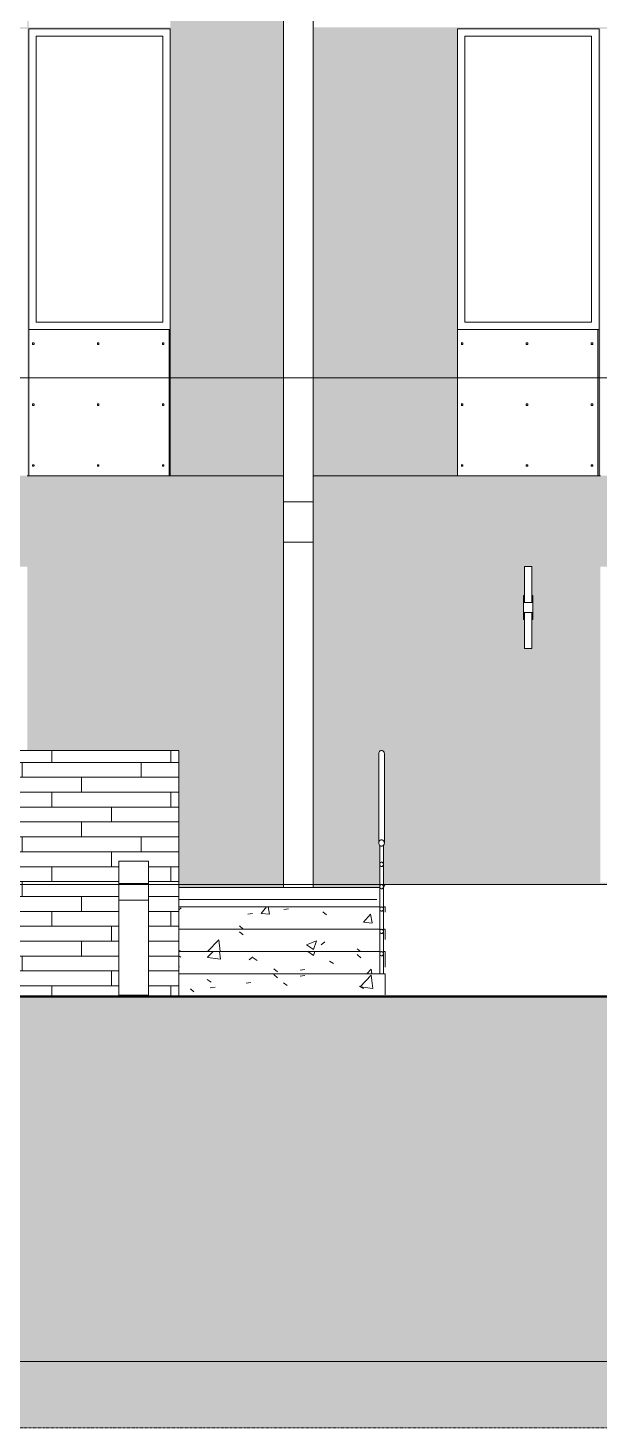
# Model space of a CAD drawing. Header units: inches. Extents: x 1747 to 7619, y -160 to 618.
# Drawn here: x 2868.3 to 3021.7, y -145.9 to 229.9 of the extents above; entities that cross this region are included whole.
import ezdxf

# ---------------------------------------------------------------- set-up
doc = ezdxf.new("R2010")
doc.units = ezdxf.units.IN
doc.header["$MEASUREMENT"] = 0
doc.linetypes.add('Aligning Line 1_8_', pattern=[0.25, 0.125, -0.125])
doc.linetypes.add('Grid Line 1_2_', pattern=[0.875, 0.5, -0.125, 0.125, -0.125])
for name, color, linetype, lineweight in [('0-1', 7, 'Continuous', 5), ('A-FLOR', 192, 'Continuous', 13), ('A-FLOR-HRAL', 11, 'Continuous', 9), ('A-FLOR-LEVL-1', 51, 'Grid Line 1_2_', 9), ('A-GENM', 5, 'Continuous', 9), ('A-GLAZ', 151, 'Continuous', 13), ('A-GLAZ-1', 151, 'Continuous', 9), ('A-WALL', 113, 'Continuous', 13), ('A-WALL-PATT-1', 111, 'Continuous', 9), ('C-TOPO', 7, 'Continuous', 9), ('C-TOPO-1', 250, 'Continuous', 50), ('E-LITE-EQPM', 33, 'Continuous', 9), ('G-ANNO-SYMB', 111, 'Aligning Line 1_8_', 9), ('G-ANNO-SYMB-2', 147, 'Aligning Line 1_8_', 9), ('S-STRS', 31, 'Continuous', 9)]:
    doc.layers.add(name, color=color, linetype=linetype, lineweight=lineweight)
pattern_1 = [(0, (2906.724, 0.8), (0, 4), []), (90, (2906.724, 0.8), (-8, 8), [4, -28]), (90, (2922.724, 4.8), (-8, 8), [4, -28])]

# ---------------------------------------------------------------- blocks, each defined once
blk = doc.blocks.new('CTR - 2nd Phase_rvt-1-BUILDING ELEVATION - EAST')
at = {"layer": 'A-FLOR-LEVL-1'}
for p, q in [((1814.21, 136), (4168.71, 136)), ((1814.21, 0), (4168.71, 0)), ((1814.21, -30), (4168.71, -30)), ((1814.21, -128), (4168.71, -128))]:
    blk.add_line(p, q, dxfattribs=at)
blk = doc.blocks.new('CTR  - Topography_rvt-1-BUILDING ELEVATION - EAST')
at = {"layer": 'C-TOPO'}
h = blk.add_hatch(dxfattribs=at)
h.set_pattern_fill('FP_15', color=256, style=0, pattern_type=2)
h.set_pattern_definition([(0, (2870.5, 0), (24, 24), [24, -24]), (0, (2870.5, 9), (24, 24), [24, -24]), (0, (2870.5, 18), (24, 24), [24, -24]), (90, (2873.5, 21), (-24, 24), [24, -24]), (90, (2882.5, 21), (-24, 24), [24, -24]), (90, (2891.5, 21), (-24, 24), [24, -24])])
h.paths.add_polyline_path([(3370.11, -145.87), (4004.23, -145.87), (4004.23, -30), (1910.93, -30), (1910.93, -145.87), (3365.32, -145.87)], flags=0)
at = {"layer": 'A-FLOR-LEVL-1'}
for p, q in [((1814.21, 0), (4168.71, 0)), ((1814.21, -128), (4168.71, -128))]:
    blk.add_line(p, q, dxfattribs=at)
at = {"layer": 'C-TOPO'}
for p, q in [((2963.82, -0.79), (2964.32, 0)), ((3055.58, 0), (2964.32, 0)), ((2935.26, -30), (2861.19, -30)), ((2957.6, -30), (2935.26, -30)), ((2957.6, -30), (3014.52, -30)), ((3014.52, -30), (3028.45, -30))]:
    blk.add_line(p, q, dxfattribs=at)
at = {"layer": 'C-TOPO-1'}
for p, q in [((2861.19, -30), (2935.26, -30)), ((2935.26, -30), (2957.6, -30)), ((2957.6, -30), (3014.52, -30)), ((3014.52, -30), (3028.45, -30))]:
    blk.add_line(p, q, dxfattribs=at)
at = {"layer": 'G-ANNO-SYMB-2'}
blk.add_line((1910.93, 0), (4072.04, 0), dxfattribs=at)
blk = doc.blocks.new('CTR - 1st Phase - Common Walls_rvt-1-BUILDING ELEVATION - EAST')
at = {"layer": 'A-FLOR-LEVL-1'}
for p, q in [((1814.21, 136), (4168.71, 136)), ((1814.21, 0), (4168.71, 0)), ((1814.21, -30), (4168.71, -30)), ((1814.21, -128), (4168.71, -128))]:
    blk.add_line(p, q, dxfattribs=at)
at = {"layer": 'G-ANNO-SYMB-2'}
blk.add_line((1910.93, 0), (4072.04, 0), dxfattribs=at)
blk = doc.blocks.new('_THE_ WINDOW _ DOOR - Window - 2nd Floor-2113388-BUILDING ELEVATION - EAST')
at = {"layer": 'A-GLAZ-1'}
h = blk.add_hatch(dxfattribs=at)
h.set_pattern_fill('FP_11', color=256, style=0, pattern_type=2)
h.set_pattern_definition([(0, (2447.1, 167.18), (-38.4, 120.38), [0.392, -38.007]), (0, (2447.1, 167.57), (-38.4, 120.38), [0.392, -38.007]), (0, (2447.1, 183.54), (-38.4, 120.38), [0.392, -38.007]), (0, (2447.1, 183.93), (-38.4, 120.38), [0.392, -38.007]), (0, (2447.1, 199.89), (-38.4, 120.38), [0.392, -38.007]), (0, (2447.1, 200.29), (-38.4, 120.38), [0.392, -38.007]), (0, (2447.1, 216.25), (-38.4, 120.38), [0.392, -38.007]), (0, (2447.1, 216.64), (-38.4, 120.38), [0.392, -38.007]), (0, (2447.1, 232.61), (-38.4, 120.38), [0.392, -38.007]), (0, (2447.1, 233), (-38.4, 120.38), [0.392, -38.007]), (0, (2447.1, 248.96), (-38.4, 120.38), [0.392, -38.007]), (0, (2447.1, 249.36), (-38.4, 120.375), [0.392, -38.007]), (0, (2447.1, 265.32), (-38.4, 120.375), [0.392, -38.007]), (0, (2447.1, 265.71), (-38.4, 120.375), [0.392, -38.007]), (0, (2447.1, 281.68), (-38.4, 120.375), [0.392, -38.007]), (0, (2447.1, 282.07), (-38.4, 120.375), [0.392, -38.007]), (0, (2464.55, 167.18), (-38.4, 120.38), [0.392, -38.007]), (0, (2464.55, 167.57), (-38.4, 120.38), [0.392, -38.007]), (0, (2464.55, 183.54), (-38.4, 120.38), [0.392, -38.007]), (0, (2464.55, 183.93), (-38.4, 120.38), [0.392, -38.007]), (0, (2464.55, 199.89), (-38.4, 120.38), [0.392, -38.007]), (0, (2464.55, 200.29), (-38.4, 120.38), [0.392, -38.007]), (0, (2464.55, 216.25), (-38.4, 120.38), [0.392, -38.007]), (0, (2464.55, 216.64), (-38.4, 120.38), [0.392, -38.007]), (0, (2464.55, 232.61), (-38.4, 120.38), [0.392, -38.007]), (0, (2464.55, 233), (-38.4, 120.38), [0.392, -38.007]), (0, (2464.55, 248.96), (-38.4, 120.375), [0.392, -38.007]), (0, (2464.55, 249.36), (-38.4, 120.375), [0.392, -38.007]), (0, (2464.55, 265.32), (-38.4, 120.375), [0.392, -38.007]), (0, (2464.55, 265.71), (-38.4, 120.375), [0.392, -38.007]), (0, (2464.55, 281.68), (-38.4, 120.375), [0.392, -38.007]), (0, (2464.55, 282.07), (-38.4, 120.375), [0.392, -38.007]), (0, (2482, 167.18), (-38.4, 120.38), [0.392, -38.007]), (0, (2482, 167.57), (-38.4, 120.38), [0.392, -38.007]), (0, (2482, 183.54), (-38.4, 120.38), [0.392, -38.007]), (0, (2482, 183.93), (-38.4, 120.38), [0.392, -38.007]), (0, (2482, 199.89), (-38.4, 120.38), [0.392, -38.007]), (0, (2482, 200.29), (-38.4, 120.38), [0.392, -38.007]), (0, (2482, 216.25), (-38.4, 120.38), [0.392, -38.007]), (0, (2482, 216.64), (-38.4, 120.38), [0.392, -38.007]), (0, (2482, 232.61), (-38.4, 120.38), [0.392, -38.007]), (0, (2482, 233), (-38.4, 120.38), [0.392, -38.007]), (0, (2482, 248.96), (-38.4, 120.375), [0.392, -38.007]), (0, (2482, 249.36), (-38.4, 120.375), [0.392, -38.007]), (0, (2482, 265.32), (-38.4, 120.375), [0.392, -38.007]), (0, (2482, 265.71), (-38.4, 120.375), [0.392, -38.007]), (0, (2482, 281.68), (-38.4, 120.375), [0.392, -38.007]), (0, (2482, 282.07), (-38.4, 120.375), [0.392, -38.007]), (90, (2445.36, 164.625), (-38.4, 2e-15), [120, -0.375]), (90, (2445.736, 164.625), (-38.4, 2e-15), [120, -0.375]), (90, (2447.102, 167.18), (-38.4, 2e-15), [0.392, -119.982]), (90, (2447.102, 183.536), (-38.4, 2e-15), [0.392, -119.982]), (90, (2447.102, 199.893), (-38.4, 2e-15), [0.392, -119.982]), (90, (2447.102, 216.25), (-38.4, 2e-15), [0.392, -119.982]), (90, (2447.102, 232.607), (-38.4, 2e-15), [0.392, -119.982]), (90, (2447.102, 248.964), (-38.4, 2e-15), [0.392, -119.982]), (90, (2447.102, 265.322), (-38.4, 2e-15), [0.392, -119.982]), (90, (2447.102, 281.68), (-38.4, 2e-15), [0.392, -119.982]), (90, (2447.495, 167.18), (-38.4, 2e-15), [0.392, -119.982]), (90, (2447.495, 183.536), (-38.4, 2e-15), [0.392, -119.982]), (90, (2447.495, 199.893), (-38.4, 2e-15), [0.392, -119.982]), (90, (2447.495, 216.25), (-38.4, 2e-15), [0.392, -119.982]), (90, (2447.495, 232.607), (-38.4, 2e-15), [0.392, -119.982]), (90, (2447.495, 248.964), (-38.4, 2e-15), [0.392, -119.982]), (90, (2447.495, 265.322), (-38.4, 2e-15), [0.392, -119.982]), (90, (2447.495, 281.68), (-38.4, 2e-15), [0.392, -119.982]), (90, (2464.552, 167.18), (-38.4, 2e-15), [0.392, -119.982]), (90, (2464.552, 183.536), (-38.4, 2e-15), [0.392, -119.982]), (90, (2464.552, 199.893), (-38.4, 2e-15), [0.392, -119.982]), (90, (2464.552, 216.25), (-38.4, 2e-15), [0.392, -119.982]), (90, (2464.552, 232.607), (-38.4, 2e-15), [0.392, -119.982]), (90, (2464.552, 248.964), (-38.4, 2e-15), [0.392, -119.982]), (90, (2464.552, 265.322), (-38.4, 2e-15), [0.392, -119.982]), (90, (2464.552, 281.68), (-38.4, 2e-15), [0.392, -119.982]), (90, (2464.945, 167.18), (-38.4, 2e-15), [0.392, -119.982]), (90, (2464.945, 183.536), (-38.4, 2e-15), [0.392, -119.982]), (90, (2464.945, 199.893), (-38.4, 2e-15), [0.392, -119.982]), (90, (2464.945, 216.25), (-38.4, 2e-15), [0.392, -119.982]), (90, (2464.945, 232.607), (-38.4, 2e-15), [0.392, -119.982]), (90, (2464.945, 248.964), (-38.4, 2e-15), [0.392, -119.982]), (90, (2464.945, 265.322), (-38.4, 2e-15), [0.392, -119.982]), (90, (2464.945, 281.68), (-38.4, 2e-15), [0.392, -119.982]), (90, (2482.002, 167.18), (-38.4, 2e-15), [0.392, -119.982]), (90, (2482.002, 183.536), (-38.4, 2e-15), [0.392, -119.982]), (90, (2482.002, 199.893), (-38.4, 2e-15), [0.392, -119.982]), (90, (2482.002, 216.25), (-38.4, 2e-15), [0.392, -119.982]), (90, (2482.002, 232.607), (-38.4, 2e-15), [0.392, -119.982]), (90, (2482.002, 248.964), (-38.4, 2e-15), [0.392, -119.982]), (90, (2482.002, 265.322), (-38.4, 2e-15), [0.392, -119.982]), (90, (2482.002, 281.68), (-38.4, 2e-15), [0.392, -119.982]), (90, (2482.395, 167.18), (-38.4, 2e-15), [0.392, -119.982]), (90, (2482.395, 183.536), (-38.4, 2e-15), [0.392, -119.982]), (90, (2482.395, 199.893), (-38.4, 2e-15), [0.392, -119.982]), (90, (2482.395, 216.25), (-38.4, 2e-15), [0.392, -119.982]), (90, (2482.395, 232.607), (-38.4, 2e-15), [0.392, -119.982]), (90, (2482.395, 248.964), (-38.4, 2e-15), [0.392, -119.982]), (90, (2482.395, 265.322), (-38.4, 2e-15), [0.392, -119.982]), (90, (2482.395, 281.68), (-38.4, 2e-15), [0.392, -119.982]), (180, (2483.76, 164.25), (-38.4, 120.38), [38.025, -0.375]), (180, (2483.76, 164.62), (-38.4, 120.38), [38.025, -0.375])])
h.paths.add_polyline_path([(2445.36, 109.75), (2445.36, 149), (2407.34, 149), (2407.34, 109.75), (2443.36, 109.75)], flags=0)
at = {"layer": 'A-GLAZ'}
for p, q in [((2445.36, 229.75), (2407.34, 229.75)), ((2407.34, 229.75), (2407.34, 149)), ((2445.36, 149), (2445.36, 229.75)), ((2409.34, 151), (2409.34, 227.75)), ((2409.34, 227.75), (2443.36, 227.75)), ((2443.36, 227.75), (2443.36, 151)), ((2443.36, 151), (2409.34, 151)), ((2407.34, 149), (2445.36, 149)), ((2407.34, 149), (2407.34, 109.75)), ((2445.36, 109.75), (2445.36, 149)), ((2407.34, 109.75), (2445.36, 109.75))]:
    blk.add_line(p, q, dxfattribs=at)
blk = doc.blocks.new('077123 - Manufactured Gutters and Downspouts - 077123 - Manufactured Gutters and Downspouts-1955134-BUILDING ELEVATION - EAST')
at = {"layer": 'A-GENM'}
for p, q in [((2936.94, 102.78), (2936.94, 353.15)), ((2944.94, 353.15), (2944.94, 102.78)), ((2936.94, 91.91), (2936.94, 102.78)), ((2944.94, 102.78), (2936.94, 102.78)), ((2944.94, 102.78), (2944.94, 91.91)), ((2936.94, -0.75), (2936.94, 91.91)), ((2944.94, 91.91), (2936.94, 91.91)), ((2944.94, 91.91), (2944.94, -0.75))]:
    blk.add_line(p, q, dxfattribs=at)
blk = doc.blocks.new('Railing - 1_-1411116-BUILDING ELEVATION - EAST')
at = {"layer": 'A-FLOR-HRAL'}
for p, q in [((3617.62, -24), (3617.62, 10.57)), ((3618.62, 10.57), (3618.62, -24))]:
    blk.add_line(p, q, dxfattribs=at)
at = {"layer": 'A-FLOR-HRAL', "flags": 128}
for points in [[(3617.63, 10.52), (3617.67, 10.46), (3617.81, 10.38), (3618.01, 10.33), (3618.08, 10.32)], [(3618.17, 10.32), (3618.23, 10.33), (3618.44, 10.38), (3618.57, 10.46), (3618.61, 10.52)]]:
    blk.add_lwpolyline(points, dxfattribs=at)
blk = doc.blocks.new('Railing - Railing-2007310-BUILDING ELEVATION - EAST')
at = {"layer": 'A-FLOR-HRAL'}
for p, q in [((2962.82, 6.47), (2962.82, 5.44)), ((2963.82, 5.44), (2963.82, 6.47)), ((2962.82, 0.47), (2962.82, -0.56)), ((2963.82, -0.56), (2963.82, 0.47)), ((2962.82, -5.53), (2962.82, -6.56)), ((2963.82, -6.56), (2963.82, -5.53)), ((2962.82, -11.52), (2962.82, -12.56)), ((2963.82, -12.56), (2963.82, -11.52)), ((2962.82, -17.52), (2962.82, -18.56)), ((2963.82, -18.56), (2963.82, -17.52))]:
    blk.add_line(p, q, dxfattribs=at)
at = {"layer": 'A-FLOR-HRAL', "flags": 128}
for points in [[(2963.82, 5.44), (2963.81, 5.59), (2963.76, 5.72), (2963.68, 5.84), (2963.57, 5.93), (2963.45, 5.98), (2963.32, 6), (2963.19, 5.98), (2963.07, 5.93), (2962.97, 5.84), (2962.89, 5.72), (2962.84, 5.59), (2962.82, 5.44)], [(2962.82, 5.44), (2962.84, 5.3), (2962.89, 5.16), (2962.97, 5.05), (2963.07, 4.96), (2963.19, 4.9), (2963.32, 4.88), (2963.45, 4.9), (2963.57, 4.96), (2963.68, 5.05), (2963.76, 5.16), (2963.81, 5.3), (2963.82, 5.44)], [(2963.82, -0.56), (2963.81, -0.41), (2963.76, -0.28), (2963.68, -0.16), (2963.57, -0.07), (2963.45, -0.02), (2963.32, 0), (2963.19, -0.02), (2963.07, -0.07), (2962.97, -0.16), (2962.89, -0.28), (2962.84, -0.41), (2962.82, -0.56)], [(2962.82, -0.56), (2962.84, -0.7), (2962.89, -0.84), (2962.97, -0.95), (2963.07, -1.04), (2963.19, -1.1), (2963.32, -1.12), (2963.45, -1.1), (2963.57, -1.04), (2963.68, -0.95), (2963.76, -0.84), (2963.81, -0.7), (2963.82, -0.56)], [(2963.82, -6.56), (2963.81, -6.41), (2963.76, -6.28), (2963.68, -6.16), (2963.57, -6.07), (2963.45, -6.02), (2963.32, -6), (2963.19, -6.02), (2963.07, -6.07), (2962.97, -6.16), (2962.89, -6.28), (2962.84, -6.41), (2962.82, -6.56)], [(2962.82, -6.56), (2962.84, -6.7), (2962.89, -6.84), (2962.97, -6.95), (2963.07, -7.04), (2963.19, -7.1), (2963.32, -7.12), (2963.45, -7.1), (2963.57, -7.04), (2963.68, -6.95), (2963.76, -6.84), (2963.81, -6.7), (2963.82, -6.56)], [(2963.82, -12.56), (2963.81, -12.41), (2963.76, -12.28), (2963.68, -12.16), (2963.57, -12.07), (2963.45, -12.02), (2963.32, -12), (2963.19, -12.02), (2963.07, -12.07), (2962.97, -12.16), (2962.89, -12.28), (2962.84, -12.41), (2962.82, -12.56)], [(2962.82, -12.56), (2962.84, -12.7), (2962.89, -12.84), (2962.97, -12.95), (2963.07, -13.04), (2963.19, -13.1), (2963.32, -13.12), (2963.45, -13.1), (2963.57, -13.04), (2963.68, -12.95), (2963.76, -12.84), (2963.81, -12.7), (2963.82, -12.56)], [(2963.82, -18.56), (2963.81, -18.41), (2963.76, -18.28), (2963.68, -18.16), (2963.57, -18.07), (2963.45, -18.02), (2963.32, -18), (2963.19, -18.02), (2963.07, -18.07), (2962.97, -18.16), (2962.89, -18.28), (2962.84, -18.41), (2962.82, -18.56)], [(2962.82, -18.56), (2962.84, -18.7), (2962.89, -18.84), (2962.97, -18.95), (2963.07, -19.04), (2963.19, -19.1), (2963.32, -19.12), (2963.45, -19.1), (2963.57, -19.04), (2963.68, -18.95), (2963.76, -18.84), (2963.81, -18.7), (2963.82, -18.56)]]:
    blk.add_lwpolyline(points, dxfattribs=at)
at = {"extrusion": (0, 0, -1), "zscale": -1}
blk.add_blockref('Railing - 1_-1411116-BUILDING ELEVATION - EAST', (-6581.45, 0), dxfattribs=at)
blk = doc.blocks.new('Top Rail Type - Top Rail_Internal_-2007320-BUILDING ELEVATION - EAST')
at = {"layer": 'A-FLOR-HRAL'}
for p, q in [((2962.57, 35.16), (2962.57, 11.16)), ((2964.07, 11.16), (2964.07, 35.16))]:
    blk.add_line(p, q, dxfattribs=at)
at = {"layer": 'A-FLOR-HRAL', "flags": 128}
for points in [[(2962.57, 35.16), (2962.6, 35.38), (2962.67, 35.58), (2962.79, 35.75), (2962.95, 35.89), (2963.13, 35.97), (2963.32, 36), (2963.52, 35.97), (2963.7, 35.89), (2963.85, 35.75), (2963.97, 35.58), (2964.05, 35.38), (2964.07, 35.16)], [(2964.07, 11.16), (2964.05, 11.38), (2963.97, 11.58), (2963.85, 11.75), (2963.7, 11.89), (2963.52, 11.97), (2963.32, 12), (2963.13, 11.97), (2962.95, 11.89), (2962.79, 11.75), (2962.67, 11.58), (2962.6, 11.38), (2962.57, 11.16)], [(2962.57, 11.16), (2962.6, 10.94), (2962.67, 10.74), (2962.79, 10.57), (2962.95, 10.44), (2963.13, 10.35), (2963.32, 10.32), (2963.52, 10.35), (2963.7, 10.44), (2963.85, 10.57), (2963.97, 10.74), (2964.05, 10.94), (2964.07, 11.16)]]:
    blk.add_lwpolyline(points, dxfattribs=at)
blk = doc.blocks.new('Pathway_Cooper_McGraw-Edison _BSC-BRC_Round - Pathway_Cooper_McGraw-Edison _BSC-BRC_Round-2028611-BUILDING ELEVATION - EAST')
at = {"layer": 'E-LITE-EQPM'}
for p, q in [((2605.12, 6.28), (2605.12, 0.28)), ((2605.12, 6.28), (2613.12, 6.28)), ((2613.12, 0.28), (2613.12, 6.28)), ((2613.12, 0.28), (2605.12, 0.28)), ((2605.12, 0.28), (2605.12, -4.22)), ((2605.12, 0.28), (2613.12, 0.28)), ((2613.12, -4.22), (2613.12, 0.28)), ((2613.12, -4.22), (2605.12, -4.22)), ((2605.12, -4.22), (2605.12, -29.72)), ((2605.12, -4.22), (2613.12, -4.22)), ((2613.12, -29.72), (2613.12, -4.22)), ((2613.12, -29.72), (2605.12, -29.72))]:
    blk.add_line(p, q, dxfattribs=at)
blk = doc.blocks.new('VISA-OW2400-02-SASS - OW2400-L30K-MVOLT-V17-BUILDING ELEVATION - EAST')
at = {"layer": 'E-LITE-EQPM'}
for p, q in [((3689.47, 85.38), (3691.47, 85.38)), ((3689.47, 85.38), (3689.47, 75.75)), ((3691.47, 75.75), (3691.47, 85.38)), ((3689.22, 77.63), (3689.47, 77.63)), ((3689.22, 75.75), (3689.22, 77.63)), ((3689.22, 75.75), (3691.72, 75.75)), ((3689.22, 75.75), (3689.22, 73)), ((3691.47, 77.63), (3691.72, 77.63)), ((3691.72, 77.63), (3691.72, 75.75)), ((3691.72, 73), (3691.72, 75.75)), ((3691.72, 73), (3689.22, 73)), ((3689.22, 71.13), (3689.22, 73)), ((3689.47, 73), (3689.47, 63.38)), ((3691.47, 63.38), (3691.47, 73)), ((3691.72, 73), (3691.72, 71.13)), ((3689.22, 71.13), (3689.47, 71.13)), ((3691.72, 71.13), (3691.47, 71.13)), ((3691.47, 63.38), (3689.47, 63.38))]:
    blk.add_line(p, q, dxfattribs=at)

msp = doc.modelspace()

# ---------------------------------------------------------------- hatches: boundary and pattern name
at = {"layer": 'A-WALL-PATT-1'}
h = msp.add_hatch(dxfattribs=at)
h.set_pattern_fill('FP_1', color=256, style=0, pattern_type=2)
h.set_pattern_definition([(0, (3868.28, 112.3), (-38.4, 120.375), [0.392, -38.007]), (0, (3868.28, 112.7), (-38.4, 120.375), [0.392, -38.007]), (0, (3868.28, 128.66), (-38.4, 120.375), [0.392, -38.007]), (0, (3868.28, 129.05), (-38.4, 120.375), [0.392, -38.007]), (0, (3868.28, 145.02), (-38.4, 120.375), [0.392, -38.007]), (0, (3868.28, 145.41), (-38.4, 120.375), [0.392, -38.007]), (0, (3868.28, 161.38), (-38.4, 120.375), [0.392, -38.007]), (0, (3868.28, 161.77), (-38.4, 120.375), [0.392, -38.007]), (0, (3868.28, 177.73), (-38.4, 120.375), [0.392, -38.007]), (0, (3868.28, 178.12), (-38.4, 120.375), [0.392, -38.007]), (0, (3868.28, 194.09), (-38.4, 120.375), [0.392, -38.007]), (0, (3868.28, 194.48), (-38.4, 120.375), [0.392, -38.007]), (0, (3868.28, 210.45), (-38.4, 120.375), [0.392, -38.007]), (0, (3868.28, 210.84), (-38.4, 120.375), [0.392, -38.007]), (0, (3868.28, 226.8), (-38.4, 120.375), [0.392, -38.007]), (0, (3868.28, 227.2), (-38.4, 120.375), [0.392, -38.007]), (0, (3885.73, 112.3), (-38.4, 120.375), [0.392, -38.007]), (0, (3885.73, 112.7), (-38.4, 120.375), [0.392, -38.007]), (0, (3885.73, 128.66), (-38.4, 120.375), [0.392, -38.007]), (0, (3885.73, 129.05), (-38.4, 120.375), [0.392, -38.007]), (0, (3885.73, 145.02), (-38.4, 120.375), [0.392, -38.007]), (0, (3885.73, 145.41), (-38.4, 120.375), [0.392, -38.007]), (0, (3885.73, 161.38), (-38.4, 120.375), [0.392, -38.007]), (0, (3885.73, 161.77), (-38.4, 120.375), [0.392, -38.007]), (0, (3885.73, 177.73), (-38.4, 120.375), [0.392, -38.007]), (0, (3885.73, 178.12), (-38.4, 120.375), [0.392, -38.007]), (0, (3885.73, 194.09), (-38.4, 120.375), [0.392, -38.007]), (0, (3885.73, 194.48), (-38.4, 120.375), [0.392, -38.007]), (0, (3885.73, 210.45), (-38.4, 120.375), [0.392, -38.007]), (0, (3885.73, 210.84), (-38.4, 120.375), [0.392, -38.007]), (0, (3885.73, 226.8), (-38.4, 120.375), [0.392, -38.007]), (0, (3885.73, 227.2), (-38.4, 120.375), [0.392, -38.007]), (0, (3903.18, 112.3), (-38.4, 120.375), [0.392, -38.007]), (0, (3903.18, 112.7), (-38.4, 120.375), [0.392, -38.007]), (0, (3903.18, 128.66), (-38.4, 120.375), [0.392, -38.007]), (0, (3903.18, 129.05), (-38.4, 120.375), [0.392, -38.007]), (0, (3903.18, 145.02), (-38.4, 120.375), [0.392, -38.007]), (0, (3903.18, 145.41), (-38.4, 120.375), [0.392, -38.007]), (0, (3903.18, 161.38), (-38.4, 120.375), [0.392, -38.007]), (0, (3903.18, 161.77), (-38.4, 120.375), [0.392, -38.007]), (0, (3903.18, 177.73), (-38.4, 120.375), [0.392, -38.007]), (0, (3903.18, 178.12), (-38.4, 120.375), [0.392, -38.007]), (0, (3903.18, 194.09), (-38.4, 120.375), [0.392, -38.007]), (0, (3903.18, 194.48), (-38.4, 120.375), [0.392, -38.007]), (0, (3903.18, 210.45), (-38.4, 120.375), [0.392, -38.007]), (0, (3903.18, 210.84), (-38.4, 120.375), [0.392, -38.007]), (0, (3903.18, 226.8), (-38.4, 120.375), [0.392, -38.007]), (0, (3903.18, 227.2), (-38.4, 120.375), [0.392, -38.007]), (90, (3866.536, 109.75), (-38.4, 2e-15), [120, -0.375]), (90, (3866.91, 109.75), (-38.4, 2e-15), [120, -0.375]), (90, (3868.277, 112.304), (-38.4, 2e-15), [0.392, -119.982]), (90, (3868.277, 128.66), (-38.4, 2e-15), [0.392, -119.982]), (90, (3868.277, 145.018), (-38.4, 2e-15), [0.392, -119.982]), (90, (3868.277, 161.375), (-38.4, 2e-15), [0.392, -119.982]), (90, (3868.277, 177.732), (-38.4, 2e-15), [0.392, -119.982]), (90, (3868.277, 194.09), (-38.4, 2e-15), [0.392, -119.982]), (90, (3868.277, 210.447), (-38.4, 2e-15), [0.392, -119.982]), (90, (3868.277, 226.804), (-38.4, 2e-15), [0.392, -119.982]), (90, (3868.67, 112.304), (-38.4, 2e-15), [0.392, -119.982]), (90, (3868.67, 128.66), (-38.4, 2e-15), [0.392, -119.982]), (90, (3868.67, 145.018), (-38.4, 2e-15), [0.392, -119.982]), (90, (3868.67, 161.375), (-38.4, 2e-15), [0.392, -119.982]), (90, (3868.67, 177.732), (-38.4, 2e-15), [0.392, -119.982]), (90, (3868.67, 194.09), (-38.4, 2e-15), [0.392, -119.982]), (90, (3868.67, 210.447), (-38.4, 2e-15), [0.392, -119.982]), (90, (3868.67, 226.804), (-38.4, 2e-15), [0.392, -119.982]), (90, (3885.727, 112.304), (-38.4, 2e-15), [0.392, -119.982]), (90, (3885.727, 128.66), (-38.4, 2e-15), [0.392, -119.982]), (90, (3885.727, 145.018), (-38.4, 2e-15), [0.392, -119.982]), (90, (3885.727, 161.375), (-38.4, 2e-15), [0.392, -119.982]), (90, (3885.727, 177.732), (-38.4, 2e-15), [0.392, -119.982]), (90, (3885.727, 194.09), (-38.4, 2e-15), [0.392, -119.982]), (90, (3885.727, 210.447), (-38.4, 2e-15), [0.392, -119.982]), (90, (3885.727, 226.804), (-38.4, 2e-15), [0.392, -119.982]), (90, (3886.12, 112.304), (-38.4, 2e-15), [0.392, -119.982]), (90, (3886.12, 128.66), (-38.4, 2e-15), [0.392, -119.982]), (90, (3886.12, 145.018), (-38.4, 2e-15), [0.392, -119.982]), (90, (3886.12, 161.375), (-38.4, 2e-15), [0.392, -119.982]), (90, (3886.12, 177.732), (-38.4, 2e-15), [0.392, -119.982]), (90, (3886.12, 194.09), (-38.4, 2e-15), [0.392, -119.982]), (90, (3886.12, 210.447), (-38.4, 2e-15), [0.392, -119.982]), (90, (3886.12, 226.804), (-38.4, 2e-15), [0.392, -119.982]), (90, (3903.177, 112.304), (-38.4, 2e-15), [0.392, -119.982]), (90, (3903.177, 128.66), (-38.4, 2e-15), [0.392, -119.982]), (90, (3903.177, 145.018), (-38.4, 2e-15), [0.392, -119.982]), (90, (3903.177, 161.375), (-38.4, 2e-15), [0.392, -119.982]), (90, (3903.177, 177.732), (-38.4, 2e-15), [0.392, -119.982]), (90, (3903.177, 194.09), (-38.4, 2e-15), [0.392, -119.982]), (90, (3903.177, 210.447), (-38.4, 2e-15), [0.392, -119.982]), (90, (3903.177, 226.804), (-38.4, 2e-15), [0.392, -119.982]), (90, (3903.57, 112.304), (-38.4, 2e-15), [0.392, -119.982]), (90, (3903.57, 128.66), (-38.4, 2e-15), [0.392, -119.982]), (90, (3903.57, 145.018), (-38.4, 2e-15), [0.392, -119.982]), (90, (3903.57, 161.375), (-38.4, 2e-15), [0.392, -119.982]), (90, (3903.57, 177.732), (-38.4, 2e-15), [0.392, -119.982]), (90, (3903.57, 194.09), (-38.4, 2e-15), [0.392, -119.982]), (90, (3903.57, 210.447), (-38.4, 2e-15), [0.392, -119.982]), (90, (3903.57, 226.804), (-38.4, 2e-15), [0.392, -119.982]), (180, (3904.94, 109.38), (-38.4, 120.375), [38.025, -0.375]), (180, (3904.94, 109.75), (-38.4, 120.375), [38.025, -0.375])])
h.paths.add_polyline_path([(3098.9112, 109.75), (3098.9112, 229.75), (3136.9362, 229.75), (3136.9362, 109.75), (3137.3112, 109.75), (3137.3112, 229.75), (3175.3362, 229.75), (3175.3362, 109.75), (3175.7112, 109.75), (3175.7112, 178), (3214.1112, 178), (3214.1112, 229.75), (3252.1362, 229.75), (3252.1362, 178), (3252.5112, 178), (3252.5112, 229.75), (3290.5362, 229.75), (3290.5362, 109.75), (3290.9112, 109.75), (3290.9112, 350.5), (2944.9362, 350.5), (2944.9362, 109.75), (2983.7112, 109.75), (2983.7112, 229.75), (3021.7362, 229.75), (3021.7362, 109.75), (3022.1112, 109.75), (3022.1112, 229.75), (3060.1362, 229.75), (3060.1362, 109.75)], flags=0)
h.paths.add_polyline_path([(2445.3612, 109.75), (2446.1112, 109.75), (2446.1112, 229.75), (2484.1362, 229.75), (2484.1362, 109.75), (2514.5362, 109.75), (2514.5362, 350.5), (2215.3362, 350.5), (2215.3362, 109.75), (2215.6987, 109.7627), (2215.7112, 229.75), (2253.7362, 229.75), (2253.7362, 178), (2254.1112, 178), (2254.1112, 229.75), (2292.1362, 229.75), (2292.1362, 178), (2330.5237, 178), (2330.5362, 229.75), (2368.5612, 229.75), (2368.5612, 109.75), (2407.3362, 109.75), (2407.3362, 229.75), (2445.3612, 229.75), (2445.3612, 148.25)], flags=0)
h.paths.add_polyline_path([(3520.9362, 109.75), (3559.7112, 109.75), (3559.7112, 229.75), (3597.7362, 229.75), (3597.7362, 109.75), (3636.5112, 109.75), (3636.5112, 229.75), (3674.5362, 229.75), (3674.5362, 109.75), (3790.1112, 109.75), (3790.1112, 229.75), (3828.1362, 229.75), (3828.1362, 109.75), (3860.7237, 109.75), (3860.7237, 230.125), (3751.7112, 230.125), (3751.7112, 350.125), (3860.7237, 350.125), (3860.7237, 350.5), (3298.9112, 350.5), (3298.9112, 109.75), (3367.7112, 109.75), (3367.7112, 229.75), (3405.7362, 229.75), (3405.7362, 109.75), (3482.9112, 109.75), (3482.9112, 229.75), (3520.9362, 229.75), (3520.9362, 145.375)], flags=0)
h.paths.add_polyline_path([(2176.9362, 109.75), (2207.3362, 109.75), (2207.3362, 350.5), (2067.9237, 350.5), (2067.9237, 350.125), (2177.1237, 350.125), (2177.1237, 230.125), (2067.9237, 230.125), (2067.9237, 109.75), (2100.5112, 109.75), (2100.5112, 229.75), (2138.5362, 229.75), (2138.5362, 109.75), (2138.9112, 109.75), (2138.9112, 229.75), (2176.9362, 229.75), (2176.9362, 149)], flags=0)
h.paths.add_polyline_path([(2752.9362, 109.75), (2830.1112, 109.75), (2830.1112, 229.75), (2868.1362, 229.75), (2868.1362, 109.75), (2868.5112, 109.75), (2868.5112, 229.75), (2906.5362, 229.75), (2906.5362, 109.75), (2936.9362, 109.75), (2936.9362, 350.5), (2522.5362, 350.5), (2522.5362, 109.75), (2522.7237, 109.75), (2522.7237, 230.125), (2637.9237, 230.125), (2637.9237, 109.75), (2676.5112, 109.75), (2676.5112, 229.75), (2714.5362, 229.75), (2714.5362, 109.75), (2714.9112, 109.75), (2714.9112, 229.75), (2752.9362, 229.75), (2752.9362, 149)], flags=0)
h.paths.add_polyline_path([(3520.9362, 230.125), (3482.9112, 230.125), (3482.9112, 350.125), (3520.9362, 350.125), (3520.9362, 265.75)], flags=0)
h.paths.add_polyline_path([(3175.3362, 230.125), (3137.3112, 230.125), (3137.3112, 350.125), (3175.3362, 350.125), (3175.3362, 232.6068)], flags=0)
h.paths.add_polyline_path([(3136.9362, 230.125), (3098.9112, 230.125), (3098.9112, 350.125), (3136.9362, 350.125), (3136.9362, 232.6068)], flags=0)
h.paths.add_polyline_path([(2484.1362, 230.125), (2446.1112, 230.125), (2446.1112, 350.125), (2484.1362, 350.125), (2484.1362, 269.375)], flags=0)
h.paths.add_polyline_path([(3405.7362, 230.125), (3367.7112, 230.125), (3367.7112, 350.125), (3405.7362, 350.125), (3405.7362, 269.375)], flags=0)
h.paths.add_polyline_path([(3098.5362, 230.125), (3060.5112, 230.125), (3060.5112, 350.125), (3098.5362, 350.125), (3098.5362, 269.375)], flags=0)
h.paths.add_polyline_path([(3597.7362, 230.125), (3559.7112, 230.125), (3559.7112, 350.125), (3597.7362, 350.125), (3597.7362, 269.375)], flags=0)
h.paths.add_polyline_path([(3175.7112, 230.125), (3175.7112, 350.125), (3213.7362, 350.125), (3213.7362, 230.125), (3194.0887, 230.125)], flags=0)
h.paths.add_polyline_path([(3444.5112, 230.125), (3444.5112, 350.125), (3482.5362, 350.125), (3482.5362, 230.125), (3464.2267, 230.125)], flags=0)
h.paths.add_polyline_path([(2906.5362, 230.125), (2868.5112, 230.125), (2868.5112, 350.125), (2906.5362, 350.125), (2906.5362, 269.375)], flags=0)
h.paths.add_polyline_path([(3250.1362, 230.125), (3214.1112, 230.125), (3214.1112, 350.125), (3252.1362, 350.125), (3252.1362, 230.125)], flags=0)
h.paths.add_polyline_path([(2678.5112, 230.125), (2676.3237, 230.125), (2676.3237, 310), (2676.5112, 310), (2676.5112, 350.125), (2714.5362, 350.125), (2714.5362, 310), (2714.9112, 310), (2714.9112, 350.125), (2752.9362, 350.125), (2752.9362, 310), (2791.1487, 310), (2791.1487, 230.125), (2680.5737, 230.125)], flags=0)
h.paths.add_polyline_path([(2856.4162, 230.125), (2830.1112, 230.125), (2830.1112, 350.125), (2868.1362, 350.125), (2868.1362, 230.125)], flags=0)
h.paths.add_polyline_path([(3712.7487, 230.125), (3597.9237, 230.125), (3597.9237, 310), (3636.5112, 310), (3636.5112, 350.125), (3674.5362, 350.125), (3674.5362, 310), (3674.7237, 310), (3674.7237, 350.125), (3712.7487, 350.125), (3712.7487, 269.375)], flags=0)
h.paths.add_polyline_path([(2445.7362, 230.125), (2407.7112, 230.125), (2407.7112, 350.125), (2445.7362, 350.125), (2445.7362, 269.375)], flags=0)
h.paths.add_polyline_path([(2332.5362, 230.125), (2330.9112, 230.125), (2330.9112, 350.125), (2368.9362, 350.125), (2368.9362, 230.125), (2366.5612, 230.125)], flags=0)
h.paths.add_polyline_path([(2254.1112, 230.125), (2254.1112, 350.125), (2292.1362, 350.125), (2292.1362, 230.125), (2290.1362, 230.125)], flags=0)
h.paths.add_polyline_path([(3019.7362, 230.125), (2945.1237, 230.125), (2945.1237, 310), (2983.7112, 310), (2983.7112, 350.125), (3021.7362, 350.125), (3021.7362, 310), (3059.9487, 310), (3059.9487, 230.125), (3021.3598, 230.125)], flags=0)
h = msp.add_hatch(dxfattribs=at)
h.set_pattern_fill('FP_23', color=256, style=0, pattern_type=2)
h.set_pattern_definition([(0, (2642.236, 0.8), (0, 4), []), (90, (2642.236, 0.8), (-8, 8), [4, -28]), (90, (2658.236, 4.8), (-8, 8), [4, -28])])
h.paths.add_polyline_path([(3607.3755, -4), (3617.1237, -4), (3617.1237, -0.75), (3617.6237, -0.75), (3617.5934, 10.5685), (3617.4742, 10.7422), (3617.3993, 10.9444), (3617.3737, 11.3785), (3617.3993, 35.3785), (3617.4742, 35.5807), (3617.5934, 35.7544), (3617.8737, 35.9455), (3618.0125, 35.9836), (3618.235, 35.9836), (3618.4355, 35.917), (3618.5742, 35.8229), (3618.6541, 35.7544), (3618.7733, 35.5807), (3618.8482, 35.3785), (3618.8737, 35.1615), (3618.8482, 10.9444), (3618.7733, 10.7422), (3618.6237, 10.4588), (3618.6237, -0.75), (3672.5987, -0.75), (3672.5987, 0.5), (3636.5112, 0.5), (3636.5112, 85.375), (3674.5362, 85.375), (3674.5362, 36), (3751.398, 36), (3751.398, 85.375), (3789.423, 85.375), (3789.423, 74.6062), (3790.6376, 75.5), (3822.1987, 72.274), (3822.1987, 109.75), (3298.9112, 109.75), (3298.9112, 0), (3597.8145, 0), (3603.1581, -2.2356)], flags=0)
h.paths.add_polyline_path([(2963.8463, -0.75), (2964.3237, 0), (3290.9112, 0), (3290.9112, 109.75), (2944.9362, 109.75), (2944.9362, -0.75), (2962.8237, -0.75), (2962.7934, 10.5685), (2962.6742, 10.7422), (2962.5993, 10.9444), (2962.5737, 11.3785), (2962.5993, 35.3785), (2962.6742, 35.5807), (2962.8907, 35.8379), (2963.0737, 35.9455), (2963.2125, 35.9836), (2963.435, 35.9836), (2963.6355, 35.917), (2963.7742, 35.8229), (2963.8541, 35.7544), (2963.9733, 35.5807), (2964.0482, 35.3785), (2964.0737, 35.1615), (2964.0482, 10.9444), (2963.9733, 10.7422), (2963.8237, 10.4645), (2963.8237, -0.75)], flags=0)
h.paths.add_polyline_path([(2923.9507, -0.75), (2936.9362, -0.75), (2936.9362, 109.75), (2642.2362, 109.75), (2642.2362, -0.75), (2712.5987, -0.75), (2712.5987, 4), (2710.0105, 4), (2710.0105, 34), (2712.5987, 34), (2712.5987, 36), (2753.3112, 36), (2753.3112, 58.4215), (2747.4343, 56.8187), (2753.3112, 66.3743), (2753.3112, 66.5387), (2747.1801, 56.7493), (2725.35, 50.7957), (2753.3112, 71.3702), (2753.3112, 85.375), (2791.3362, 85.375), (2791.3362, 72.1869), (2800.391, 71.2614), (2791.3362, 68.7919), (2791.3362, 36), (2830.1112, 36), (2830.1112, 85.375), (2868.1362, 85.375), (2868.1362, 36), (2908.8487, 36), (2908.8487, -0.75), (2916.5904, -0.75)], flags=0)
h.paths.add_polyline_path([(2651.0105, 0), (2651.0105, 88), (2691.0105, 88), (2691.0105, 0), (2653.8127, 0)], flags=0)
h.paths.add_polyline_path([(3261.6232, 0.5), (3252.5112, 0.5), (3252.5112, 85.375), (3290.5362, 85.375), (3290.5362, 0.5)], flags=0)
h.paths.add_polyline_path([(3545.6792, 0.5), (3511.398, 0.5), (3511.398, 85.375), (3549.423, 85.375), (3549.423, 0.5)], flags=0)
h.paths.add_polyline_path([(3405.423, 0.5), (3367.398, 0.5), (3367.398, 85.375), (3405.423, 85.375), (3405.423, 1)], flags=0)
h.paths.add_polyline_path([(3059.0197, 0.5), (3022.1112, 0.5), (3022.1112, 85.375), (3060.1362, 85.375), (3060.1362, 0.5)], flags=0)
h.paths.add_polyline_path([(3175.7112, 0.5), (3175.7112, 85.375), (3213.7362, 85.375), (3213.7362, 0.5), (3194.0887, 0.5)], flags=0)
h.paths.add_polyline_path([(3175.3362, 0.5), (3137.3112, 0.5), (3137.3112, 85.375), (3175.3362, 85.375), (3175.3362, 1)], flags=0)
h.paths.add_polyline_path([(3103.0105, 4), (3103.0105, 34), (3133.0105, 34), (3133.0105, 4), (3126.5542, 4)], flags=0)
h.paths.add_polyline_path([(3616.1793, 4), (3587.1362, 4), (3587.1362, 34), (3617.1362, 34), (3617.1362, 4), (3616.7475, 4)], flags=0)
h.paths.add_polyline_path([(3312.4105, 4), (3312.4105, 34), (3342.4105, 34), (3342.4105, 4), (3329.1577, 4)], flags=0)
h.paths.add_polyline_path([(3822.1987, 36), (3822.1987, 68.5597), (3810.2747, 65.3077), (3793.8712, 73.7881), (3810.0206, 65.2384), (3794.8532, 61.1018), (3797.6376, 49.5), (3797.6376, 36), (3818.7828, 36)], flags=0)
h.paths.add_polyline_path([(3789.423, 36), (3795.6376, 36), (3795.6376, 49.5), (3793.3967, 60.7046), (3789.423, 59.6209), (3789.423, 43.3683)], flags=0)
h.paths.add_polyline_path([(3001.7237, 63.375), (3001.7237, 71.125), (3001.4737, 71.125), (3001.4737, 77.625), (3001.7237, 77.625), (3001.7237, 85.375), (3003.7237, 85.375), (3003.7237, 77.625), (3003.9737, 77.625), (3003.9737, 71.125), (3003.7237, 71.125), (3003.7237, 63.375)], flags=0)
h.paths.add_polyline_path([(3689.4724, 63.375), (3689.4724, 71.125), (3689.2224, 71.125), (3689.2224, 77.625), (3689.4724, 77.625), (3689.4724, 85.375), (3691.4724, 85.375), (3691.4724, 77.625), (3691.7224, 77.625), (3691.7224, 71.125), (3691.4724, 71.125), (3691.4724, 63.375)], flags=0)
h.paths.add_polyline_path([(3232.1237, 63.375), (3232.1237, 71.125), (3231.8737, 71.125), (3231.8737, 77.625), (3232.1237, 77.625), (3232.1237, 85.375), (3234.1237, 85.375), (3234.1237, 77.625), (3234.3737, 77.625), (3234.3737, 71.125), (3234.1237, 71.125), (3234.1237, 63.375)], flags=0)
h.paths.add_polyline_path([(2811.7237, 63.375), (2809.7237, 63.375), (2809.7237, 71.125), (2809.4737, 71.125), (2809.4737, 77.625), (2809.7237, 77.625), (2809.7237, 85.375), (2811.7237, 85.375), (2811.7237, 77.625), (2811.9737, 77.625), (2811.9737, 71.125), (2811.7237, 71.125), (2811.7237, 64.3948)], flags=0)
h = msp.add_hatch(dxfattribs=at)
h.set_pattern_fill('FP_27', color=256, style=0, pattern_type=2)
h.set_pattern_definition(pattern_1)
h.paths.add_polyline_path([(2892.8572, -30), (2904.5987, -30), (2904.5987, 36), (2712.5987, 36), (2712.5987, -30), (2892.7209, -30)], flags=0)
h.paths.add_polyline_path([(2897.7562, -29.7193), (2892.7209, -29.7193), (2892.7209, 6.2807), (2900.7209, 6.2807), (2900.7209, -29.7193), (2898.7209, -29.7193)], flags=0)
h.paths.add_polyline_path([(2725.7562, -29.7193), (2720.7209, -29.7193), (2720.7209, 6.2807), (2728.7209, 6.2807), (2728.7209, -29.7193), (2726.7209, -29.7193)], flags=0)
h = msp.add_hatch(dxfattribs=at)
h.set_pattern_fill('FP_27', color=256, style=0, pattern_type=2)
h.set_pattern_definition(pattern_1)
h.paths.add_polyline_path([(2904.5987, -30), (2908.8487, -30), (2908.8487, 36), (2904.5987, 36), (2904.5987, -19.7112)], flags=0)
at = {"layer": 'S-STRS'}
h = msp.add_hatch(dxfattribs=at)
h.set_pattern_fill('FP_21', color=256, style=0, pattern_type=2)
h.set_pattern_definition([(49.78, (2870.5, 25.705), (27.543, -2.391), [2.867, -31.537]), (355.038, (2870.5, 25.705), (-5.328, 28.661), [2.304, -25.343]), (100.53, (2872.794, 25.506), (22.215, 26.27), [2.429, -26.723]), (45.962, (2870.5, 33.326), (40.982, -6.307), [4.303, -47.329]), (96.687, (2873.914, 32.8), (35.891, 37.118), [3.643, -40.078]), (351.25, (2870.5, 33.326), (35.891, 37.118), [3.455, -38.009]), (20.852, (2874.34, 31.42), (22.921, -15.341), [2.877, -31.649]), (326.206, (2874.34, 31.42), (9.343, 27.631), [2.298, -25.283]), (71.317, (2876.25, 30.142), (32.265, 12.289), [2.431, -26.737]), (37.286, (2870.499, 25.705), (0.4673, 12.6845), [1.264, -23.702, 1.264, -24.391, -25.367]), (37.286, (2870.499, 25.705), (0.4673, 12.6845), [-50.62, 1.264, -24.104]), (7.443, (2870.499, 25.705), (10.1014, 15.0282), [1.267, -13.4, 1.267, -23.191, -9.695]), (7.443, (2870.499, 25.705), (10.1014, 15.0282), [-39.124, 1.267, -8.428]), (327.701, (2861.936, 25.705), (20.4987, -0.8591), [1.264, -8.314, 1.264, -28.621, -39.656]), (327.701, (2861.936, 25.705), (20.4987, -0.8591), [-39.464, 1.264, -38.391]), (317.721, (2858.096, 25.705), (22.3945, 3.8145), [1.263, -11.173, 1.263, -18.558, -28.125]), (317.721, (2858.096, 25.705), (22.3945, 3.8145), [-32.257, 1.263, -26.862])])
h.paths.add_polyline_path([(2908.8487, -12), (2961.5122, -12), (2962.8237, -9.8502), (2962.8237, -6), (2908.8487, -6)], flags=0)
h.paths.add_polyline_path([(2963.8237, -8.211), (2964.3237, -7.3915), (2964.3237, -6), (2963.8237, -6), (2963.8237, -7.5725)], flags=0)
h = msp.add_hatch(dxfattribs=at)
h.set_pattern_fill('FP_20', color=256, style=0, pattern_type=2)
h.set_pattern_definition([(49.78, (2870.5, 24.136), (27.543, -2.391), [2.867, -31.537]), (355.038, (2870.5, 24.136), (-5.328, 28.661), [2.304, -25.343]), (100.53, (2872.794, 23.937), (22.215, 26.27), [2.429, -26.723]), (45.962, (2870.5, 31.757), (40.982, -6.307), [4.303, -47.329]), (96.687, (2873.914, 31.23), (35.891, 37.118), [3.643, -40.078]), (351.25, (2870.5, 31.757), (35.891, 37.118), [3.455, -38.009]), (20.852, (2874.34, 29.85), (22.921, -15.341), [2.877, -31.649]), (326.206, (2874.34, 29.85), (9.343, 27.631), [2.298, -25.283]), (71.317, (2876.25, 28.573), (32.265, 12.289), [2.431, -26.737]), (37.286, (2870.499, 24.136), (0.4673, 12.6845), [1.264, -23.702, 1.264, -24.391, -25.367]), (37.286, (2870.499, 24.136), (0.4673, 12.6845), [-50.62, 1.264, -24.104]), (7.443, (2870.499, 24.136), (10.1014, 15.0282), [1.267, -13.4, 1.267, -23.191, -9.695]), (7.443, (2870.499, 24.136), (10.1014, 15.0282), [-39.124, 1.267, -8.428]), (327.701, (2861.936, 24.136), (20.4987, -0.8591), [1.264, -8.314, 1.264, -28.621, -39.656]), (327.701, (2861.936, 24.136), (20.4987, -0.8591), [-39.464, 1.264, -38.391]), (317.721, (2858.096, 24.136), (22.3945, 3.8145), [1.263, -11.173, 1.263, -18.558, -28.125]), (317.721, (2858.096, 24.136), (22.3945, 3.8145), [-32.257, 1.263, -26.862])])
h.paths.add_polyline_path([(2961.9389, -18), (2962.361, -18), (2962.8237, -17.2415), (2962.8237, -12), (2908.8487, -12), (2908.8487, -18), (2957.718, -18)], flags=0)
h.paths.add_polyline_path([(2963.8237, -15.6024), (2964.3237, -14.7828), (2964.3237, -12), (2963.8237, -12), (2963.8237, -14.9638)], flags=0)
h = msp.add_hatch(dxfattribs=at)
h.set_pattern_fill('FP_19', color=256, style=0, pattern_type=2)
h.set_pattern_definition([(49.78, (2870.5, 22.567), (27.543, -2.391), [2.867, -31.537]), (355.038, (2870.5, 22.567), (-5.328, 28.661), [2.304, -25.343]), (100.53, (2872.794, 22.367), (22.215, 26.2697), [2.429, -26.723]), (45.962, (2870.5, 30.187), (40.982, -6.307), [4.303, -47.329]), (96.687, (2873.914, 29.662), (35.891, 37.118), [3.643, -40.078]), (351.25, (2870.5, 30.187), (35.891, 37.118), [3.455, -38.009]), (20.852, (2874.34, 28.282), (22.921, -15.341), [2.877, -31.649]), (326.206, (2874.34, 28.282), (9.343, 27.631), [2.298, -25.283]), (71.317, (2876.25, 27.004), (32.265, 12.289), [2.431, -26.737]), (37.286, (2870.499, 22.567), (0.4673, 12.6845), [1.264, -23.702, 1.264, -24.391, -25.367]), (37.286, (2870.499, 22.567), (0.4673, 12.6845), [-50.62, 1.264, -24.104]), (7.443, (2870.499, 22.567), (10.1014, 15.0282), [1.267, -13.4, 1.267, -23.191, -9.695]), (7.443, (2870.499, 22.567), (10.1014, 15.0282), [-39.124, 1.267, -8.428]), (327.701, (2861.936, 22.567), (20.4987, -0.8591), [1.264, -8.314, 1.264, -28.621, -39.656]), (327.701, (2861.936, 22.567), (20.4987, -0.8591), [-39.464, 1.264, -38.391]), (317.721, (2858.096, 22.567), (22.3945, 3.8145), [1.263, -11.173, 1.263, -18.558, -28.125]), (317.721, (2858.096, 22.567), (22.3945, 3.8145), [-32.257, 1.263, -26.862])])
h.paths.add_polyline_path([(2908.8487, -24), (2962.8237, -24), (2962.8237, -18), (2908.8487, -18), (2908.8487, -19.7112)], flags=0)
h.paths.add_polyline_path([(2963.8237, -22.9937), (2964.3237, -22.1741), (2964.3237, -18), (2963.8237, -18), (2963.8237, -22.3551)], flags=0)
h = msp.add_hatch(dxfattribs=at)
h.set_pattern_fill('FP_18', color=256, style=0, pattern_type=2)
h.set_pattern_definition([(49.78, (2870.5, 20.997), (27.543, -2.391), [2.867, -31.537]), (355.038, (2870.5, 20.997), (-5.328, 28.661), [2.304, -25.343]), (100.53, (2872.794, 20.798), (22.215, 26.2697), [2.429, -26.723]), (45.962, (2870.5, 28.618), (40.982, -6.307), [4.303, -47.329]), (96.687, (2873.914, 28.093), (35.891, 37.118), [3.643, -40.078]), (351.25, (2870.5, 28.62), (35.891, 37.118), [3.455, -38.009]), (20.852, (2874.34, 26.713), (22.921, -15.341), [2.877, -31.649]), (326.206, (2874.34, 26.713), (9.343, 27.631), [2.298, -25.283]), (71.317, (2876.25, 25.435), (32.265, 12.289), [2.431, -26.737]), (37.286, (2870.499, 20.997), (0.4673, 12.6845), [1.264, -23.702, 1.264, -24.391, -25.367]), (37.286, (2870.499, 20.997), (0.4673, 12.6845), [-50.62, 1.264, -24.104]), (7.443, (2870.499, 20.997), (10.1014, 15.0282), [1.267, -13.4, 1.267, -23.191, -9.695]), (7.443, (2870.499, 20.997), (10.1014, 15.0282), [-39.124, 1.267, -8.428]), (327.701, (2861.936, 20.997), (20.4987, -0.8591), [1.264, -8.314, 1.264, -28.621, -39.656]), (327.701, (2861.936, 20.997), (20.4987, -0.8591), [-39.464, 1.264, -38.391]), (317.721, (2858.096, 20.997), (22.3945, 3.8145), [1.263, -11.173, 1.263, -18.558, -28.125]), (317.721, (2858.096, 20.997), (22.3945, 3.8145), [-32.257, 1.263, -26.862])])
h.paths.add_polyline_path([(2963.1231, -30), (2964.0586, -30), (2964.3237, -29.5654), (2964.3237, -24), (2908.8487, -24), (2908.8487, -30), (2957.6029, -30)], flags=0)

# ---------------------------------------------------------------- linework, layer by layer
at = {"layer": 'A-FLOR'}
for p, q in [((2908.8487, -0.75), (2962.8237, -0.75)), ((2963.8237, -0.75), (2963.8994, -0.75)), ((2962.0604, -4), (2908.8487, -4))]:
    msp.add_line(p, q, dxfattribs=at)
at = {"layer": 'A-FLOR-LEVL-1'}
for p, q in [((1814.9564, 136), (4167.9645, 136)), ((1814.9564, 0), (4167.9645, 0)), ((1814.9564, -30), (4167.9645, -30)), ((1814.9564, -128), (4167.9645, -128))]:
    msp.add_line(p, q, dxfattribs=at)
at = {"layer": 'A-WALL'}
for p, q in [((2868.5112, 109.75), (2868.5112, 149)), ((2906.5362, 149), (2906.5362, 109.75)), ((2983.7112, 109.75), (2983.7112, 149)), ((3021.7362, 149), (3021.7362, 109.75)), ((2868.1362, 109.75), (2868.5112, 109.75)), ((2906.5362, 109.75), (2936.9362, 109.75)), ((2944.9362, 109.75), (2983.7112, 109.75)), ((3021.7362, 109.75), (3022.1112, 109.75)), ((2908.8487, 36), (2712.5987, 36)), ((2908.8487, 36), (2908.8487, -30))]:
    msp.add_line(p, q, dxfattribs=at)
at = {"layer": 'G-ANNO-SYMB'}
for p, q in [((1910.9332, 0), (4072.0372, 0)), ((1910.9332, -145.8387), (4072.0372, -145.8387))]:
    msp.add_line(p, q, dxfattribs=at)
at = {"layer": 'S-STRS'}
for p, q in [((2908.8487, -6), (2962.8237, -6)), ((2963.8237, -6), (2964.3237, -6)), ((2964.3237, -6), (2964.3237, -7.3915)), ((2908.8487, -12), (2962.8237, -12)), ((2963.8237, -12), (2964.3237, -12)), ((2964.3237, -12), (2964.3237, -14.7828)), ((2908.8487, -18), (2962.8237, -18)), ((2963.8237, -18), (2964.3237, -18)), ((2964.3237, -18), (2964.3237, -22.1741)), ((2964.3237, -24), (2908.8487, -24)), ((2964.3237, -29.5654), (2964.3237, -24))]:
    msp.add_line(p, q, dxfattribs=at)

# ---------------------------------------------------------------- block references
at = {"layer": '0-1'}
for name in ['CTR - 2nd Phase_rvt-1-BUILDING ELEVATION - EAST', 'CTR - 1st Phase - Common Walls_rvt-1-BUILDING ELEVATION - EAST', 'CTR  - Topography_rvt-1-BUILDING ELEVATION - EAST']:
    msp.add_blockref(name, (0, 0), dxfattribs=at)
at = {"layer": 'A-FLOR-HRAL'}
for name in ['Top Rail Type - Top Rail_Internal_-2007320-BUILDING ELEVATION - EAST', 'Railing - Railing-2007310-BUILDING ELEVATION - EAST']:
    msp.add_blockref(name, (0, 0), dxfattribs=at)
at = {"layer": 'A-GENM'}
msp.add_blockref('077123 - Manufactured Gutters and Downspouts - 077123 - Manufactured Gutters and Downspouts-1955134-BUILDING ELEVATION - EAST', (0, 0), dxfattribs=at)
at = {"layer": 'A-GLAZ'}
for p in [(461.175, 0), (576.375, 0)]:
    msp.add_blockref('_THE_ WINDOW _ DOOR - Window - 2nd Floor-2113388-BUILDING ELEVATION - EAST', p, dxfattribs=at)
at = {"layer": 'E-LITE-EQPM'}
for name, p in [('VISA-OW2400-02-SASS - OW2400-L30K-MVOLT-V17-BUILDING ELEVATION - EAST', (-687.7486, 0)), ('Pathway_Cooper_McGraw-Edison _BSC-BRC_Round - Pathway_Cooper_McGraw-Edison _BSC-BRC_Round-2028611-BUILDING ELEVATION - EAST', (287.5972, 0))]:
    msp.add_blockref(name, p, dxfattribs=at)

doc.saveas('drawing.dxf')
